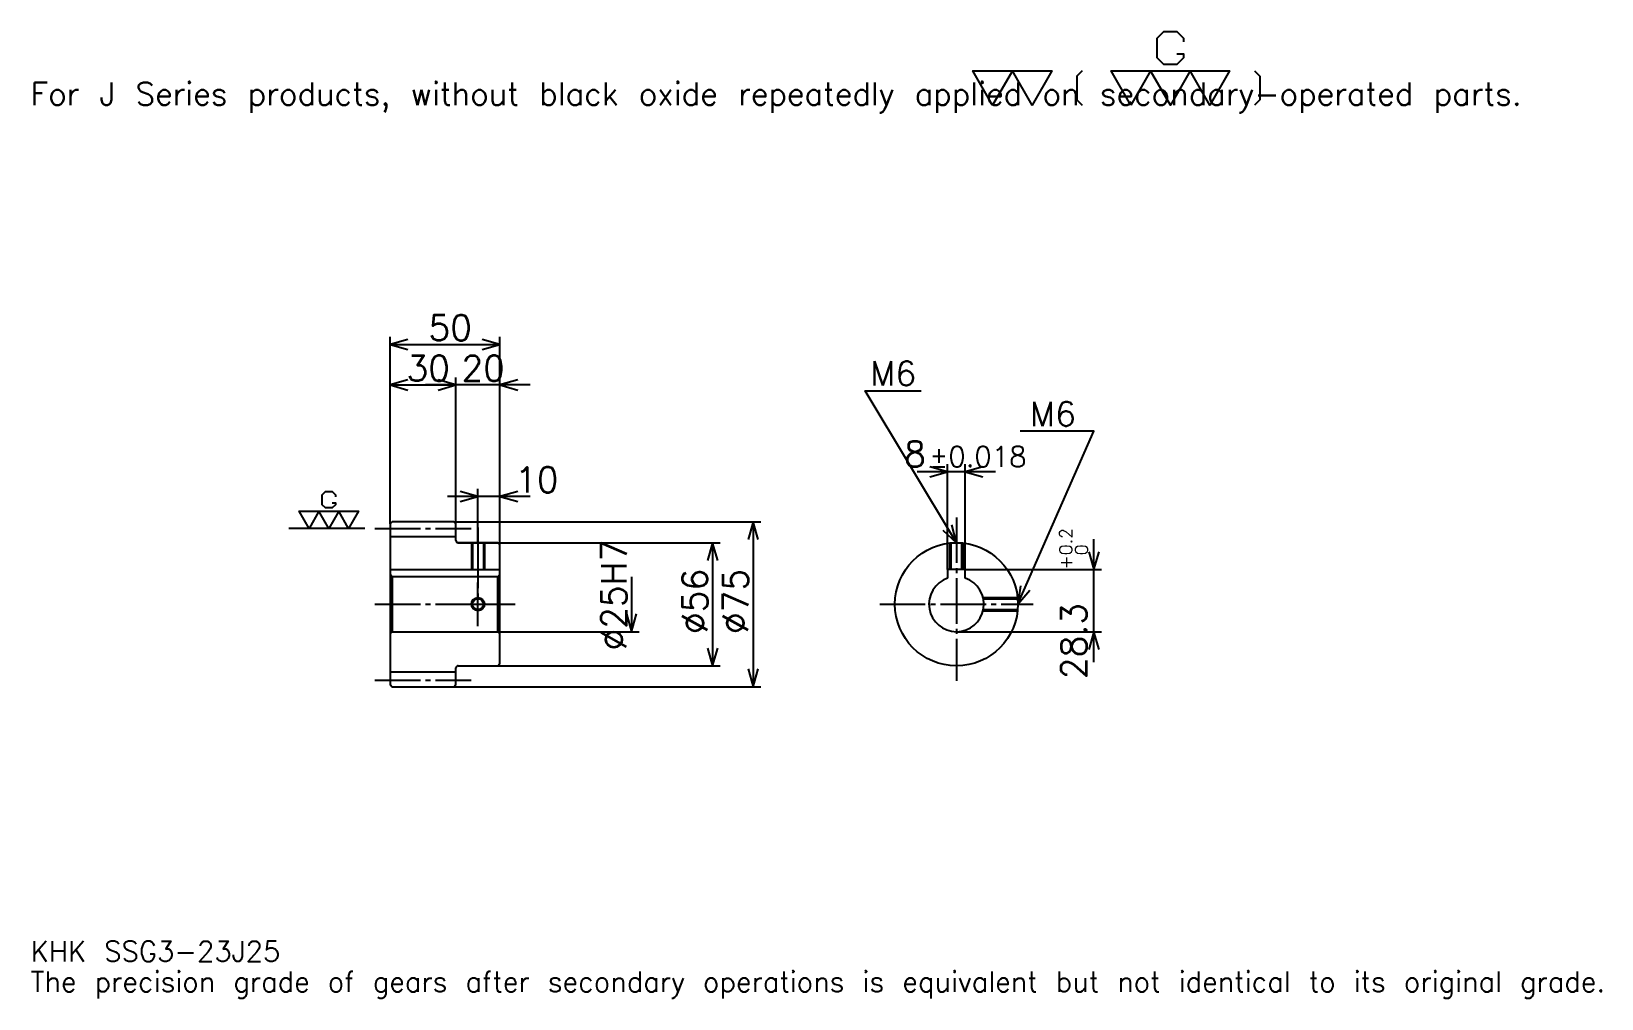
# Model space of a CAD drawing. Extents: x 23 to 738, y 8 to 448.
import ezdxf

# ---------------------------------------------------------------- set-up
doc = ezdxf.new("R2010")
doc.units = 0
doc.linetypes.add('DASHDOT', pattern=[27.652174, 20.73913, -2.304348, 2.304348, -2.304348])
doc.layers.get('0').update_dxf_attribs({"linetype": 'CONTINUOUS'})
doc.layers.add('DASHDOT', color=6, linetype='DASHDOT')
doc.styles.add('KANJI', font='TXT', dxfattribs={"bigfont": 'BIGFONT'})

msp = doc.modelspace()

# ---------------------------------------------------------------- linework, layer by layer
at = {"color": 5}
for p, q in [((186.652191, 225.304352), (186.652191, 309.413055)), ((236.652191, 225.304352), (236.652191, 309.413055)), ((186.652191, 305.956543), (236.652191, 305.956543)), ((186.652191, 287.521729), (216.652191, 287.521729)), ((250.478271, 287.521729), (202.826111, 287.521729)), ((216.652191, 225.304352), (216.652191, 290.978271)), ((440.391327, 203.604355), (440.391327, 251.521744)), ((448.391327, 203.604355), (448.391327, 251.521744)), ((462.217407, 248.065216), (426.565247, 248.065216)), ((250.478271, 236.826096), (212.826111, 236.826096)), ((226.652191, 225.304352), (226.652191, 240.282608)), ((186.652191, 224.304352), (186.652191, 225.304352)), ((215.652191, 225.304352), (236.652191, 225.304352)), ((216.652191, 224.304352), (216.652191, 225.304352)), ((226.652191, 215.804352), (226.652191, 225.304352)), ((226.652191, 215.804352), (226.652191, 225.304352)), ((236.652191, 225.304352), (355.326111, 225.304352)), ((236.652191, 214.804352), (236.652191, 225.304352)), ((351.869568, 225.304352), (351.869568, 150.304352)), ((217.652191, 215.804352), (236.652191, 215.804352)), ((236.652191, 215.804352), (336.891327, 215.804352)), ((333.434814, 215.804352), (333.434814, 159.804352)), ((506.956543, 161.478271), (506.956543, 217.430435)), ((296.565247, 200.304352), (296.565247, 175.304352)), ((448.391327, 203.604355), (510.413055, 203.604355)), ((236.652191, 175.304352), (300.021759, 175.304352)), ((444.391327, 175.304352), (510.413055, 175.304352)), ((217.652191, 159.804352), (236.652191, 159.804352)), ((236.652191, 159.804352), (336.891327, 159.804352)), ((215.652191, 150.304352), (236.652191, 150.304352)), ((236.652191, 150.304352), (355.326111, 150.304352))]:
    msp.add_line(p, q, dxfattribs=at)
at = {"color": 7}
msp.add_line((175.130447, 222.304352), (140.565231, 222.304352), dxfattribs=at)
at = {"color": 4}
for p, q in [((186.652191, 218.554352), (216.652191, 218.554352)), ((186.652191, 203.604355), (236.652191, 203.604355)), ((187.652191, 200.304352), (187.652191, 175.304352)), ((235.652191, 200.304352), (236.652191, 201.304352)), ((235.652191, 175.304352), (236.652191, 174.304352)), ((186.652191, 157.054352), (216.652191, 157.054352))]:
    msp.add_line(p, q, dxfattribs=at)
at = {"color": 7}
for points in [[(544.747803, 438.148712), (547.743469, 438.148712), (547.743469, 436.351318), (544.747803, 433.355652), (538.756531, 433.355652), (535.760864, 436.351318), (535.760864, 445.338287), (538.756531, 448.333923), (544.747803, 448.333923), (547.743469, 445.338287), (547.743469, 443.540894)], [(460.869568, 414.782623), (451.882599, 430.360016), (487.830444, 430.360016), (478.843475, 414.782623), (469.856537, 430.360016), (460.869568, 414.782623)], [(501.610443, 430.360016), (499.213928, 427.963501), (499.213928, 417.179138), (501.610443, 414.782623)], [(523.778259, 414.782623), (514.791321, 430.360016), (568.713074, 430.360016), (559.726074, 414.782623), (550.739136, 430.360016), (541.752197, 414.782623), (532.765198, 430.360016), (523.778259, 414.782623)], [(580.096558, 430.360016), (582.493042, 427.963501), (582.493042, 417.179138), (580.096558, 414.782623)], [(160.26741, 233.987396), (161.765228, 233.987396), (161.765228, 233.088699), (160.26741, 231.590881), (157.271759, 231.590881), (155.773926, 233.088699), (155.773926, 237.582184), (157.271759, 239.080002), (160.26741, 239.080002), (161.765228, 237.582184), (161.765228, 236.683487)], [(149.782623, 222.304352), (145.289154, 230.093048), (172.250015, 230.093048), (167.756546, 222.304352), (163.263062, 230.093048), (158.769592, 222.304352), (154.276108, 230.093048), (149.782623, 222.304352)]]:
    msp.add_lwpolyline(points, dxfattribs=at)
at = {"color": 5}
for points in [[(194.717407, 308.260864), (186.652191, 305.956543), (194.717407, 303.652191)], [(228.586975, 303.652191), (236.652191, 305.956543), (228.586975, 308.260864)], [(194.717407, 289.82608), (186.652191, 287.521729), (194.717407, 285.217407)], [(208.586975, 285.217407), (216.652191, 287.521729), (208.586975, 289.82608)], [(208.586975, 285.217407), (216.652191, 287.521729), (208.586975, 289.82608)], [(244.717407, 289.82608), (236.652191, 287.521729), (244.717407, 285.217407)], [(444.391327, 215.804352), (402.913055, 284.934784), (428.260864, 284.934784)], [(472.391327, 187.804352), (506.956543, 266.5), (473.313049, 266.5)], [(432.326111, 245.760864), (440.391327, 248.065216), (432.326111, 250.369568)], [(456.456543, 250.369568), (448.391327, 248.065216), (456.456543, 245.760864)], [(218.586975, 234.521744), (226.652191, 236.826096), (218.586975, 239.130432)], [(244.717407, 239.130432), (236.652191, 236.826096), (244.717407, 234.521744)], [(354.17395, 217.239136), (351.869568, 225.304352), (349.565247, 217.239136)], [(438.265839, 221.534637), (444.391327, 215.804352), (442.217773, 223.905792)], [(335.739136, 207.739136), (333.434814, 215.804352), (331.130432, 207.739136)], [(504.652191, 211.669571), (506.956543, 203.604355), (509.260895, 211.669571)], [(473.524902, 196.115356), (472.391327, 187.804352), (477.744507, 194.261993)], [(294.260895, 183.369568), (296.565247, 175.304352), (298.869568, 183.369568)], [(509.260895, 167.239136), (506.956543, 175.304352), (504.652191, 167.239136)], [(331.130432, 167.869568), (333.434814, 159.804352), (335.739136, 167.869568)], [(349.565247, 158.369568), (351.869568, 150.304352), (354.17395, 158.369568)]]:
    msp.add_lwpolyline(points, dxfattribs=at)
at = {"color": 4}
for points in [[(216.652191, 216.804352), (216.652191, 224.304352), (215.652191, 225.304352), (187.652191, 225.304352), (186.652191, 224.304352), (186.652191, 174.304352)], [(217.652191, 159.804352), (235.652191, 159.804352), (236.652191, 160.804352), (236.652191, 214.804352), (235.652191, 215.804352), (217.652191, 215.804352)], [(223.652191, 215.804352), (223.652191, 203.604355)], [(224.1922, 215.804352), (224.1922, 203.604355)], [(229.112183, 215.804352), (229.112183, 203.604355)], [(229.652191, 215.804352), (229.652191, 203.604355)], [(441.391327, 203.604355), (441.391327, 215.643173)], [(441.931335, 203.604355), (441.931335, 215.696075)], [(446.851318, 203.604355), (446.851318, 215.696075)], [(447.391327, 203.604355), (447.391327, 215.643173)], [(186.652191, 174.304352), (187.652191, 175.304352), (235.652191, 175.304352), (235.652191, 200.304352), (187.652191, 200.304352), (186.652191, 201.304352)], [(448.391327, 199.647064), (448.391327, 203.604355), (440.391327, 203.604355), (440.391327, 199.647064)], [(456.526001, 190.804352), (472.230133, 190.804352)], [(456.646881, 190.264359), (472.283051, 190.264359)], [(456.526001, 184.804352), (472.230133, 184.804352)], [(456.646881, 185.344345), (472.283051, 185.344345)], [(186.652191, 174.304352), (186.652191, 151.304352), (187.652191, 150.304352), (215.652191, 150.304352), (216.652191, 151.304352), (216.652191, 158.804352)]]:
    msp.add_lwpolyline(points, dxfattribs=at)
for centre, radius in [((444.391327, 187.804352), 28), ((226.652191, 187.804352), 2.46)]:
    msp.add_circle(centre, radius, dxfattribs=at)
at = {"color": 7}
msp.add_circle((226.652191, 187.804352), 3, dxfattribs=at)
at = {"color": 4}
for centre, radius, start, end in [((217.652191, 216.804352), 1, 180, 270), ((444.391327, 187.804352), 12.5, 108.662925185, 71.337074815), ((217.652191, 158.804352), 1, 90, 180)]:
    msp.add_arc(centre, radius, start, end, dxfattribs=at)
at = {"layer": 'DASHDOT', "color": 7}
for p, q in [((179.739151, 222.304352), (223.565231, 222.304352)), ((444.391327, 227.326096), (444.391327, 152.891312)), ((226.652191, 215.804352), (226.652191, 187.804352)), ((179.739151, 187.804352), (243.565231, 187.804352)), ((409.478271, 187.804352), (479.304352, 187.804352)), ((179.739151, 153.304352), (223.565231, 153.304352))]:
    msp.add_line(p, q, dxfattribs=at)
for points in [[(226.652191, 222.717392), (226.652191, 196.691315)], [(226.652191, 177.891312), (226.652191, 197.717392)], [(216.739151, 187.804352), (236.565231, 187.804352)]]:
    msp.add_lwpolyline(points, dxfattribs=at)

# ---------------------------------------------------------------- texts
at = {"color": 7, "style": 'KANJI'}
for s, height, p in [('For J Series products, without black oxide repeatedly applied on secondary-operated parts.', 10.369565, (23.043478, 414.782623)), ('50', 11.521739, (204.163055, 307.799988)), ('30', 11.521739, (194.163055, 289.365234)), ('20', 11.521739, (219.163055, 289.365234)), ('M6', 11.06087, (405.217407, 287.239136)), ('M6', 11.06087, (477.921753, 268.804352)), ('8', 11.521739, (420.608185, 250.369568)), ('%%p0.018', 9.217391, (432.013275, 250.369568)), ('10', 11.521739, (243.565231, 238.669571)), ('KHK SSG3-23J25', 9.217391, (23.043478, 25.347826)), ('The precision grade of gears after secondary operations is equivalent but not identical to its original grade.', 9.217391, (23.043478, 11.521739))]:
    msp.add_text(s, height=height, dxfattribs=at).set_placement(p)
for s, height, p in [('0.2', 5.76087, (497.047852, 210.094574)), ('%%c25H7', 11.521739, (294.260895, 166.777176)), ('+', 5.76087, (497.047852, 203.642395)), ('0', 5.76087, (504.191315, 210.094574)), ('%%c56', 11.521739, (331.130432, 174.266312)), ('%%c75', 11.521739, (349.565247, 174.266312)), ('28.3', 11.521739, (503.500031, 153.771744))]:
    msp.add_text(s, height=height, rotation=90, dxfattribs=at).set_placement(p)

doc.saveas('drawing.dxf')
